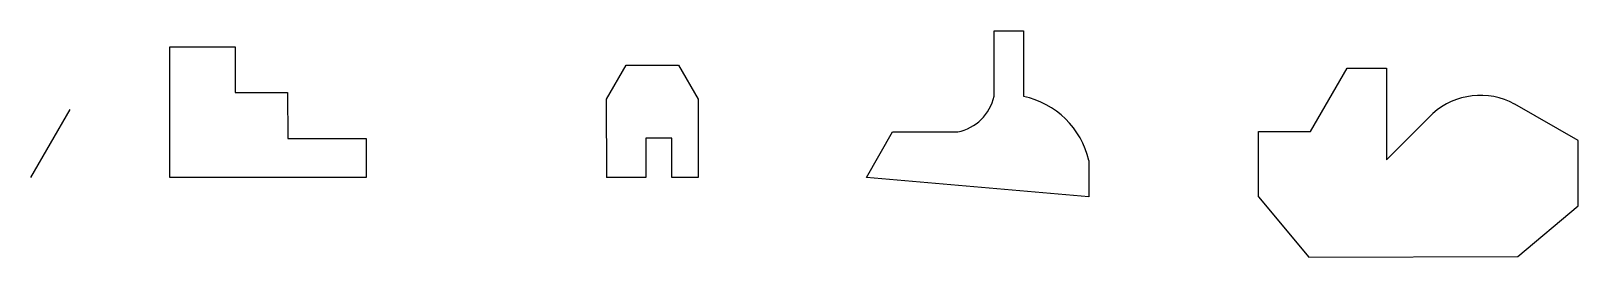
# Model space of a CAD drawing. Header units: millimetres. Extents: x 10 to 1193, y -36 to 137.
import ezdxf

# ---------------------------------------------------------------- set-up
doc = ezdxf.new("R2010")
doc.units = ezdxf.units.MM

msp = doc.modelspace()

# ---------------------------------------------------------------- linework, layer by layer
for p, q in [((746.8, 87.2), (746.8, 137.2)), ((746.8, 137.2), (769.3, 137.2)), ((769.3, 137.2), (769.3, 87.2)), ((116.3, 125), (166.3, 125.1)), ((116.3, 25), (116.3, 125)), ((166.3, 125.1), (166.2, 90.1)), ((450.3, 85.1), (465.3, 111.1)), ((465.3, 111.1), (505.3, 111.1)), ((505.3, 111.1), (520.3, 85.1)), ((988.9, 60.2), (1016.9, 108.7)), ((1016.9, 108.7), (1046.9, 108.7)), ((1046.9, 108.7), (1046.9, 38.7)), ((166.2, 90.1), (206.2, 90)), ((206.2, 90), (206.4, 55)), ((450.5, 25.1), (450.3, 85.1)), ((520.3, 85.1), (520.3, 25.1)), ((10, 25), (40, 77)), ((1046.9, 38.7), (1082.3, 74)), ((1193.5, 53.3), (1145, 81.3)), ((649.2, 25.1), (669, 59.9)), ((669, 59.9), (719, 59.9)), ((948.9, 10.2), (948.9, 60.2)), ((948.9, 60.2), (988.9, 60.2)), ((206.4, 55), (266.4, 55)), ((266.4, 55), (266.5, 25)), ((500.3, 55.1), (480.3, 55.1)), ((480.3, 55.1), (480.3, 25.1)), ((500.3, 25.1), (500.3, 55.1)), ((1193.5, 3.3), (1193.5, 53.3)), ((819.3, 38.2), (819.3, 10.2)), ((266.5, 25), (116.3, 25)), ((480.3, 25.1), (450.3, 25.1)), ((520.3, 25.1), (500.3, 25.1)), ((819.3, 10.2), (649.2, 25.1)), ((948.9, 10.2), (987.5, -35.8)), ((1147.5, -35.3), (1193.5, 3.3)), ((987.5, -35.8), (1147.5, -35.3))]:
    msp.add_line(p, q)
for centre, radius, start, end in [((711.4, 95.4), 36.3, 282, 347), ((755.8, 23.4), 65.1, 13.0787, 78.0787), ((1118.8, 32.9), 55, 61.6151, 131.6151)]:
    msp.add_arc(centre, radius, start, end)

doc.saveas('drawing.dxf')
